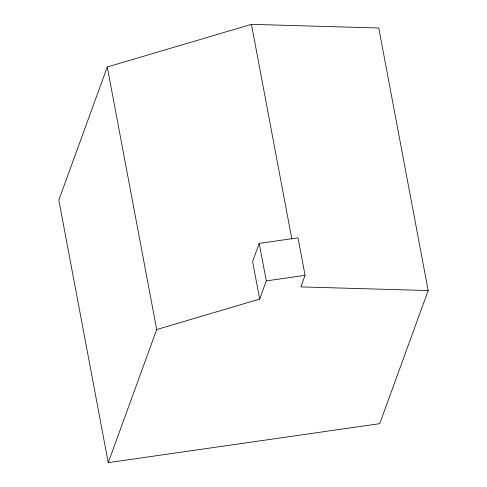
<?xml version="1.0" encoding="UTF-8"?>
<svg xmlns="http://www.w3.org/2000/svg" width="487" height="487" viewBox="0 0 487 487"><rect width="100%" height="100%" fill="white"/><g stroke="black" fill="none" stroke-linecap="round" stroke-linejoin="round"><path stroke-width="0.73" d="M107.268 66.993L58.824 200.096L108.242 462.65L379.732 423.66L428.176 290.556L378.758 28.003L251.438 24.35L107.268 66.993L156.686 329.547L108.242 462.65M428.176 290.556L300.856 286.904L305.069 275.325L298.007 237.82L259.224 243.39L252.607 261.58L259.668 299.085L156.686 329.547M259.668 299.085L266.286 280.896L259.224 243.39M266.286 280.896L305.069 275.325M251.438 24.35L291.829 238.928"/></g></svg>
